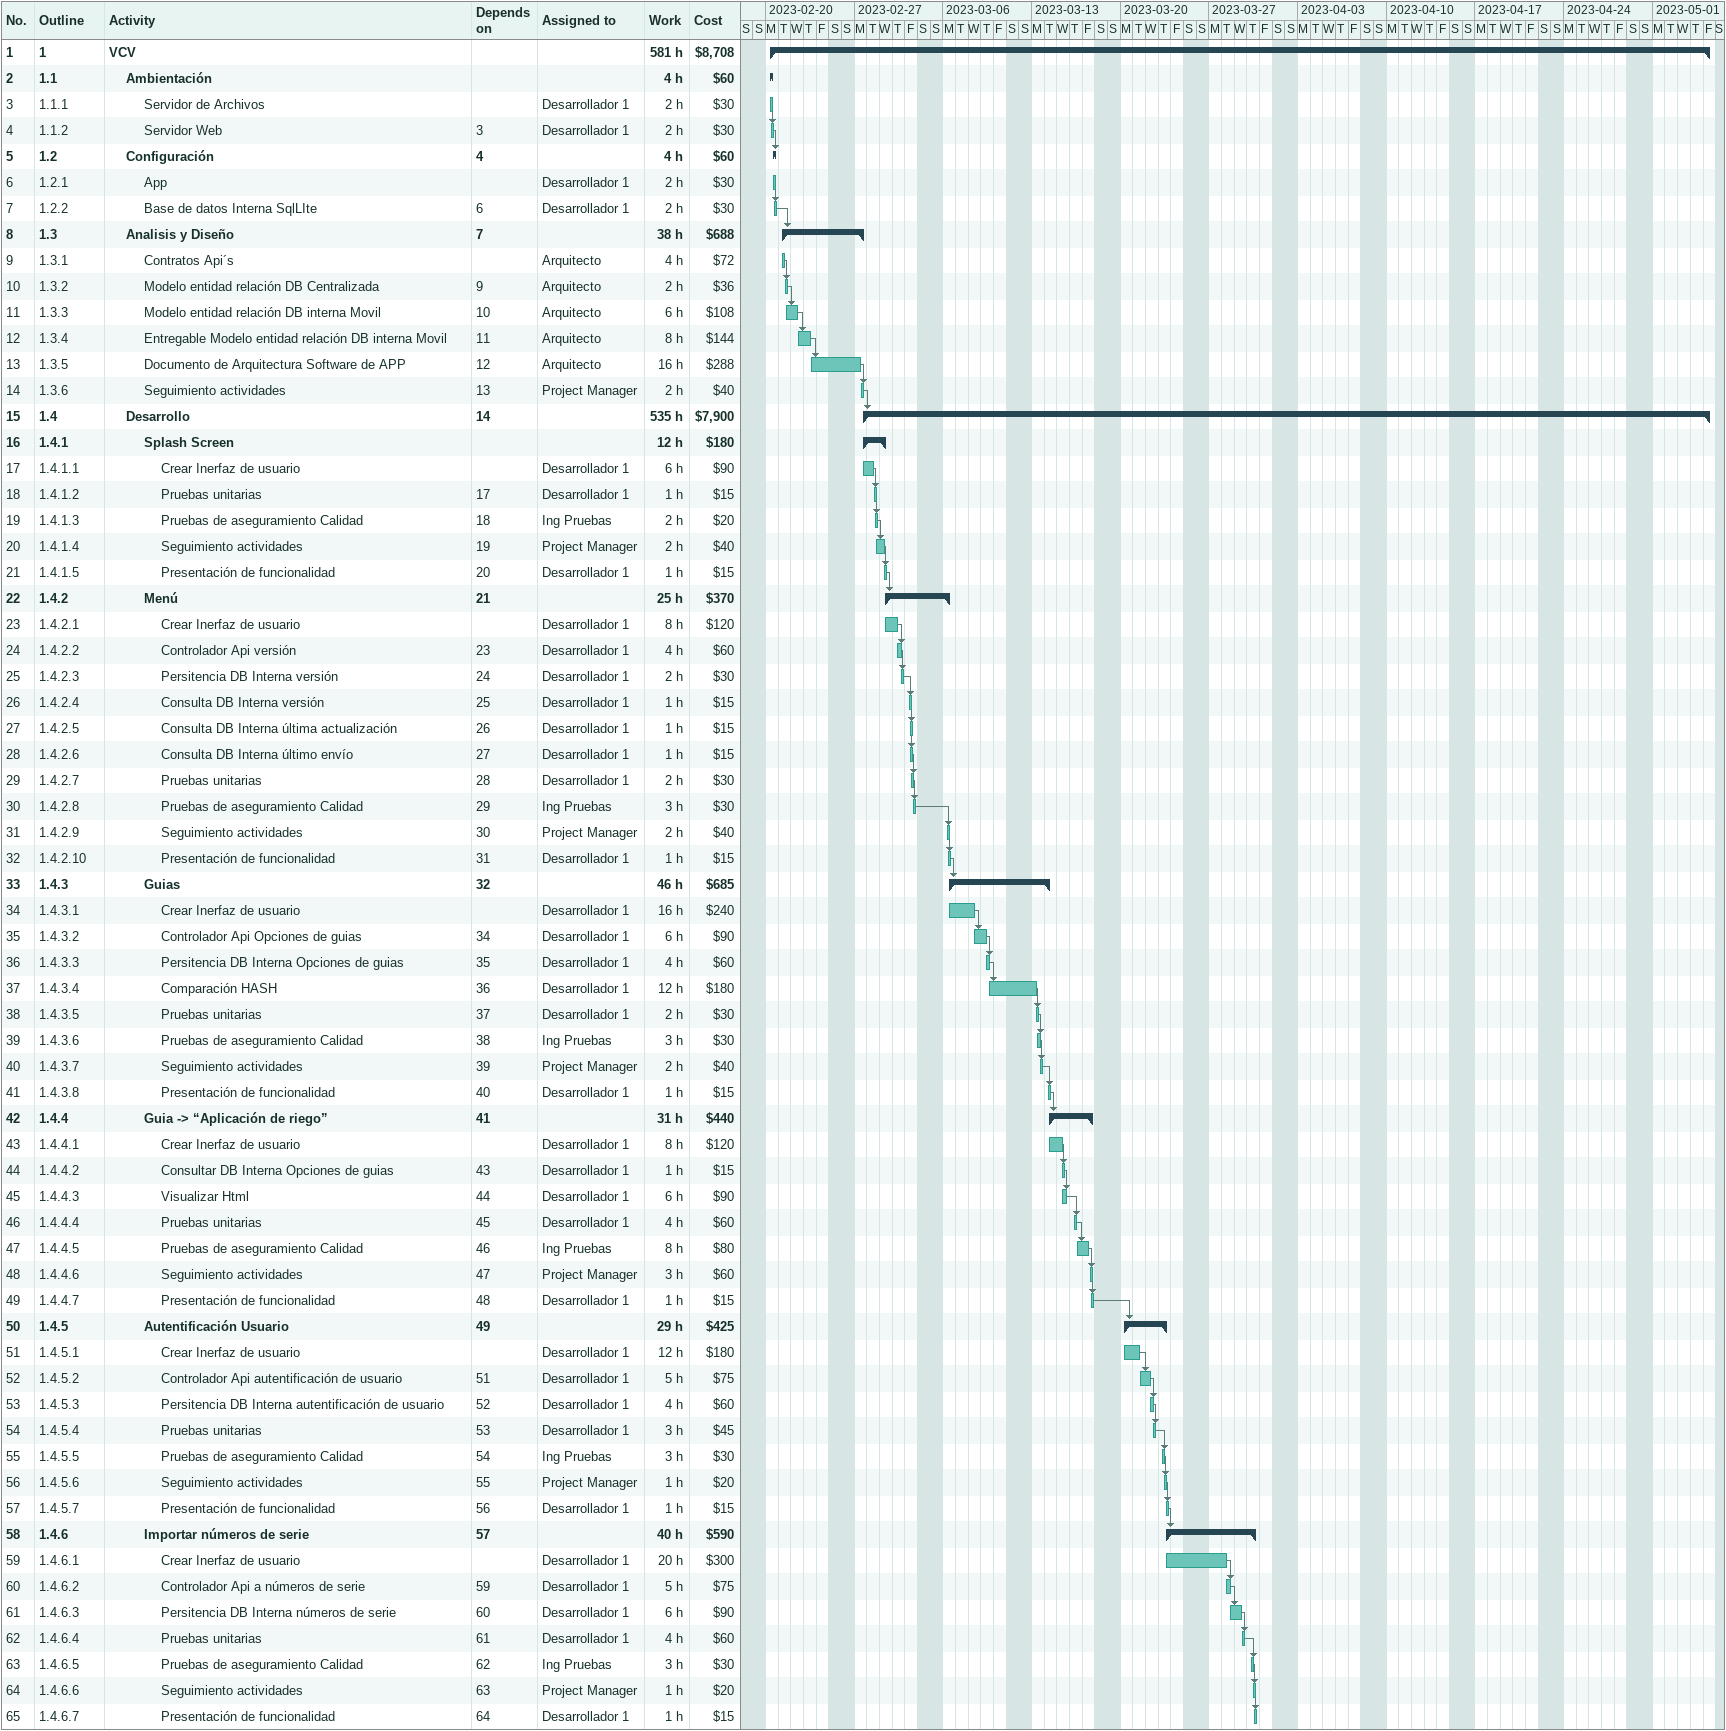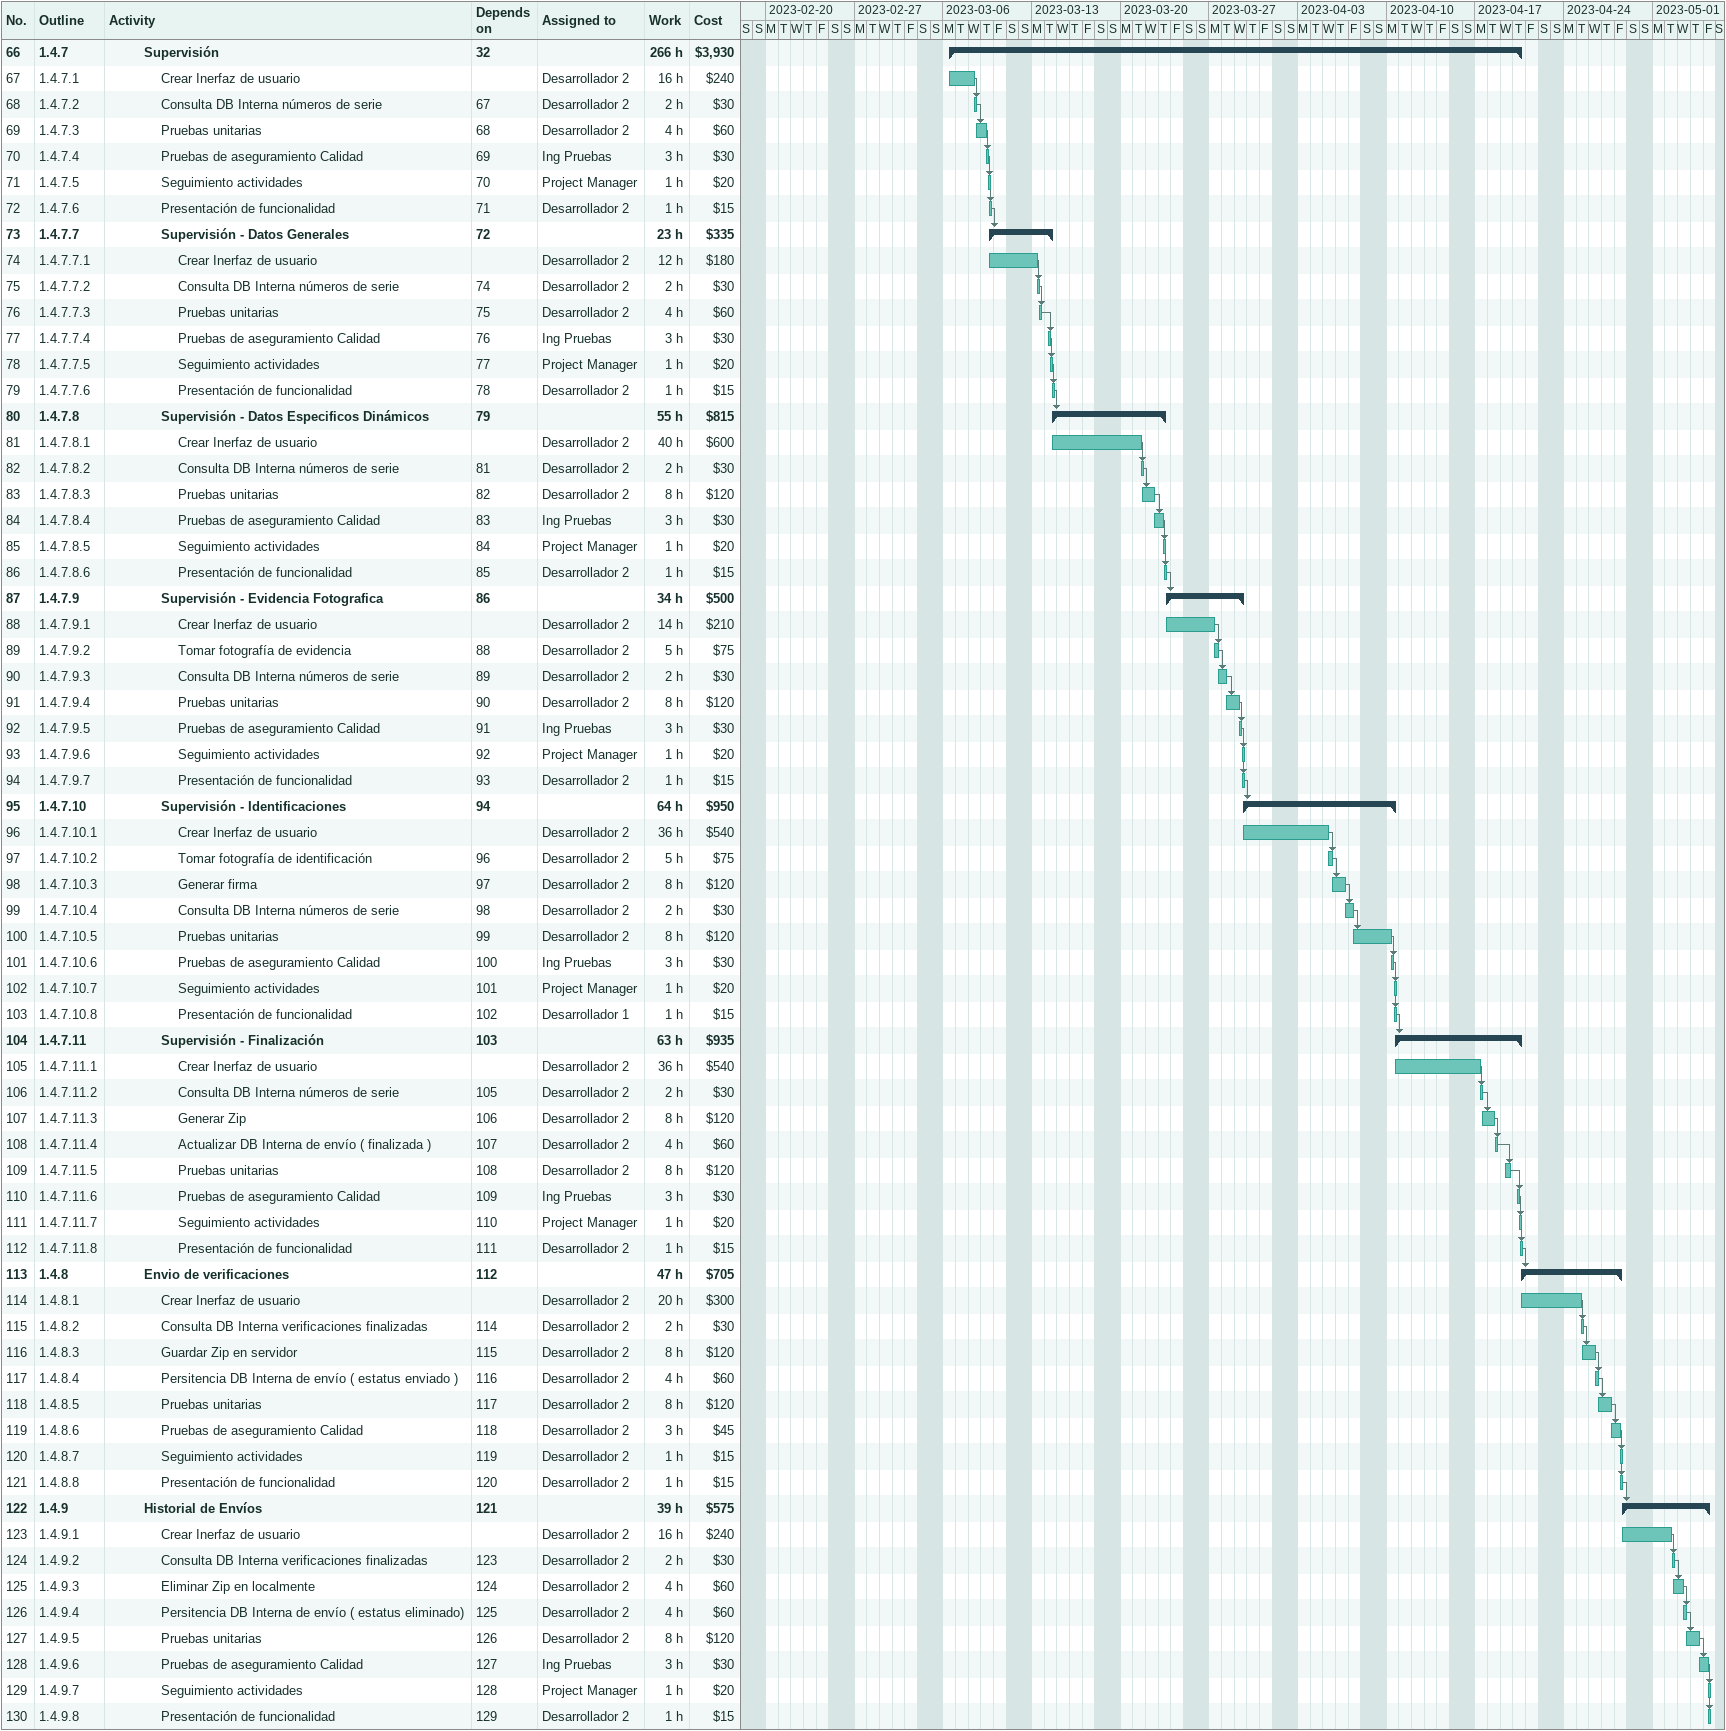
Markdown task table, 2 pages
| ID | WBS | Task | Start | Finish | Predecessors | Resources | Work (h) | Cost ($) |
|---|---|---|---|---|---|---|---|---|
| 1 | 1 | **VCV** | 2023-02-20 | 2023-05-05 |  |  | 581 | 8708 |
| 2 | 1.1 | **Ambientación** | 2023-02-20 | 2023-02-20 |  |  | 4 | 60 |
| 3 | 1.1.1 | Servidor de Archivos | 2023-02-20 | 2023-02-20 |  | Desarrollador 1 | 2 | 30 |
| 4 | 1.1.2 | Servidor Web | 2023-02-20 | 2023-02-20 | 3 | Desarrollador 1 | 2 | 30 |
| 5 | 1.2 | **Configuración** | 2023-02-20 | 2023-02-20 | 4 |  | 4 | 60 |
| 6 | 1.2.1 | App | 2023-02-20 | 2023-02-20 |  | Desarrollador 1 | 2 | 30 |
| 7 | 1.2.2 | Base de datos Interna SqlLIte | 2023-02-20 | 2023-02-20 | 6 | Desarrollador 1 | 2 | 30 |
| 8 | 1.3 | **Analisis y Diseño** | 2023-02-21 | 2023-02-27 | 7 |  | 38 | 688 |
| 9 | 1.3.1 | Contratos Api´s | 2023-02-21 | 2023-02-21 |  | Arquitecto | 4 | 72 |
| 10 | 1.3.2 | Modelo entidad relación DB Centralizada | 2023-02-21 | 2023-02-21 | 9 | Arquitecto | 2 | 36 |
| 11 | 1.3.3 | Modelo entidad relación DB interna Movil | 2023-02-21 | 2023-02-22 | 10 | Arquitecto | 6 | 108 |
| 12 | 1.3.4 | Entregable Modelo entidad relación DB interna Movil | 2023-02-22 | 2023-02-23 | 11 | Arquitecto | 8 | 144 |
| 13 | 1.3.5 | Documento de Arquitectura Software de APP | 2023-02-23 | 2023-02-27 | 12 | Arquitecto | 16 | 288 |
| 14 | 1.3.6 | Seguimiento actividades | 2023-02-27 | 2023-02-27 | 13 | Project Manager | 2 | 40 |
| 15 | 1.4 | **Desarrollo** | 2023-02-27 | 2023-05-05 | 14 |  | 535 | 7900 |
| 16 | 1.4.1 | **Splash Screen** | 2023-02-27 | 2023-03-01 |  |  | 12 | 180 |
| 17 | 1.4.1.1 | Crear Inerfaz de usuario | 2023-02-27 | 2023-02-28 |  | Desarrollador 1 | 6 | 90 |
| 18 | 1.4.1.2 | Pruebas unitarias | 2023-02-28 | 2023-02-28 | 17 | Desarrollador 1 | 1 | 15 |
| 19 | 1.4.1.3 | Pruebas de aseguramiento Calidad | 2023-02-28 | 2023-02-28 | 18 | Ing Pruebas | 2 | 20 |
| 20 | 1.4.1.4 | Seguimiento actividades | 2023-02-28 | 2023-03-01 | 19 | Project Manager | 2 | 40 |
| 21 | 1.4.1.5 | Presentación de funcionalidad | 2023-03-01 | 2023-03-01 | 20 | Desarrollador 1 | 1 | 15 |
| 22 | 1.4.2 | **Menú** | 2023-03-01 | 2023-03-06 | 21 |  | 25 | 370 |
| 23 | 1.4.2.1 | Crear Inerfaz de usuario | 2023-03-01 | 2023-03-02 |  | Desarrollador 1 | 8 | 120 |
| 24 | 1.4.2.2 | Controlador Api versión | 2023-03-02 | 2023-03-02 | 23 | Desarrollador 1 | 4 | 60 |
| 25 | 1.4.2.3 | Persitencia DB Interna versión | 2023-03-02 | 2023-03-02 | 24 | Desarrollador 1 | 2 | 30 |
| 26 | 1.4.2.4 | Consulta DB Interna versión | 2023-03-03 | 2023-03-03 | 25 | Desarrollador 1 | 1 | 15 |
| 27 | 1.4.2.5 | Consulta DB Interna última actualización | 2023-03-03 | 2023-03-03 | 26 | Desarrollador 1 | 1 | 15 |
| 28 | 1.4.2.6 | Consulta DB Interna último envío | 2023-03-03 | 2023-03-03 | 27 | Desarrollador 1 | 1 | 15 |
| 29 | 1.4.2.7 | Pruebas unitarias | 2023-03-03 | 2023-03-03 | 28 | Desarrollador 1 | 2 | 30 |
| 30 | 1.4.2.8 | Pruebas de aseguramiento Calidad | 2023-03-03 | 2023-03-03 | 29 | Ing Pruebas | 3 | 30 |
| 31 | 1.4.2.9 | Seguimiento actividades | 2023-03-06 | 2023-03-06 | 30 | Project Manager | 2 | 40 |
| 32 | 1.4.2.10 | Presentación de funcionalidad | 2023-03-06 | 2023-03-06 | 31 | Desarrollador 1 | 1 | 15 |
| 33 | 1.4.3 | **Guias** | 2023-03-06 | 2023-03-14 | 32 |  | 46 | 685 |
| 34 | 1.4.3.1 | Crear Inerfaz de usuario | 2023-03-06 | 2023-03-08 |  | Desarrollador 1 | 16 | 240 |
| 35 | 1.4.3.2 | Controlador Api Opciones de guias | 2023-03-08 | 2023-03-09 | 34 | Desarrollador 1 | 6 | 90 |
| 36 | 1.4.3.3 | Persitencia DB Interna Opciones de guias | 2023-03-09 | 2023-03-09 | 35 | Desarrollador 1 | 4 | 60 |
| 37 | 1.4.3.4 | Comparación HASH | 2023-03-09 | 2023-03-13 | 36 | Desarrollador 1 | 12 | 180 |
| 38 | 1.4.3.5 | Pruebas unitarias | 2023-03-13 | 2023-03-13 | 37 | Desarrollador 1 | 2 | 30 |
| 39 | 1.4.3.6 | Pruebas de aseguramiento Calidad | 2023-03-13 | 2023-03-13 | 38 | Ing Pruebas | 3 | 30 |
| 40 | 1.4.3.7 | Seguimiento actividades | 2023-03-13 | 2023-03-13 | 39 | Project Manager | 2 | 40 |
| 41 | 1.4.3.8 | Presentación de funcionalidad | 2023-03-14 | 2023-03-14 | 40 | Desarrollador 1 | 1 | 15 |
| 42 | 1.4.4 | **Guia -> “Aplicación de riego”** | 2023-03-14 | 2023-03-17 | 41 |  | 31 | 440 |
| 43 | 1.4.4.1 | Crear Inerfaz de usuario | 2023-03-14 | 2023-03-15 |  | Desarrollador 1 | 8 | 120 |
| 44 | 1.4.4.2 | Consultar DB Interna Opciones de guias | 2023-03-15 | 2023-03-15 | 43 | Desarrollador 1 | 1 | 15 |
| 45 | 1.4.4.3 | Visualizar Html | 2023-03-15 | 2023-03-15 | 44 | Desarrollador 1 | 6 | 90 |
| 46 | 1.4.4.4 | Pruebas unitarias | 2023-03-16 | 2023-03-16 | 45 | Desarrollador 1 | 4 | 60 |
| 47 | 1.4.4.5 | Pruebas de aseguramiento Calidad | 2023-03-16 | 2023-03-17 | 46 | Ing Pruebas | 8 | 80 |
| 48 | 1.4.4.6 | Seguimiento actividades | 2023-03-17 | 2023-03-17 | 47 | Project Manager | 3 | 60 |
| 49 | 1.4.4.7 | Presentación de funcionalidad | 2023-03-17 | 2023-03-17 | 48 | Desarrollador 1 | 1 | 15 |
| 50 | 1.4.5 | **Autentificación Usuario** | 2023-03-20 | 2023-03-23 | 49 |  | 29 | 425 |
| 51 | 1.4.5.1 | Crear Inerfaz de usuario | 2023-03-20 | 2023-03-21 |  | Desarrollador 1 | 12 | 180 |
| 52 | 1.4.5.2 | Controlador Api autentificación de usuario | 2023-03-21 | 2023-03-22 | 51 | Desarrollador 1 | 5 | 75 |
| 53 | 1.4.5.3 | Persitencia DB Interna autentificación de usuario | 2023-03-22 | 2023-03-22 | 52 | Desarrollador 1 | 4 | 60 |
| 54 | 1.4.5.4 | Pruebas unitarias | 2023-03-22 | 2023-03-22 | 53 | Desarrollador 1 | 3 | 45 |
| 55 | 1.4.5.5 | Pruebas de aseguramiento Calidad | 2023-03-23 | 2023-03-23 | 54 | Ing Pruebas | 3 | 30 |
| 56 | 1.4.5.6 | Seguimiento actividades | 2023-03-23 | 2023-03-23 | 55 | Project Manager | 1 | 20 |
| 57 | 1.4.5.7 | Presentación de funcionalidad | 2023-03-23 | 2023-03-23 | 56 | Desarrollador 1 | 1 | 15 |
| 58 | 1.4.6 | **Importar números de serie** | 2023-03-23 | 2023-03-30 | 57 |  | 40 | 590 |
| 59 | 1.4.6.1 | Crear Inerfaz de usuario | 2023-03-23 | 2023-03-28 |  | Desarrollador 1 | 20 | 300 |
| 60 | 1.4.6.2 | Controlador Api a números de serie | 2023-03-28 | 2023-03-28 | 59 | Desarrollador 1 | 5 | 75 |
| 61 | 1.4.6.3 | Persitencia DB Interna números de serie | 2023-03-28 | 2023-03-29 | 60 | Desarrollador 1 | 6 | 90 |
| 62 | 1.4.6.4 | Pruebas unitarias | 2023-03-29 | 2023-03-29 | 61 | Desarrollador 1 | 4 | 60 |
| 63 | 1.4.6.5 | Pruebas de aseguramiento Calidad | 2023-03-30 | 2023-03-30 | 62 | Ing Pruebas | 3 | 30 |
| 64 | 1.4.6.6 | Seguimiento actividades | 2023-03-30 | 2023-03-30 | 63 | Project Manager | 1 | 20 |
| 65 | 1.4.6.7 | Presentación de funcionalidad | 2023-03-30 | 2023-03-30 | 64 | Desarrollador 1 | 1 | 15 |
| 66 | 1.4.7 | **Supervisión** | 2023-03-06 | 2023-04-20 | 32 |  | 266 | 3930 |
| 67 | 1.4.7.1 | Crear Inerfaz de usuario | 2023-03-06 | 2023-03-08 |  | Desarrollador 2 | 16 | 240 |
| 68 | 1.4.7.2 | Consulta DB Interna números de serie | 2023-03-08 | 2023-03-08 | 67 | Desarrollador 2 | 2 | 30 |
| 69 | 1.4.7.3 | Pruebas unitarias | 2023-03-08 | 2023-03-09 | 68 | Desarrollador 2 | 4 | 60 |
| 70 | 1.4.7.4 | Pruebas de aseguramiento Calidad | 2023-03-09 | 2023-03-09 | 69 | Ing Pruebas | 3 | 30 |
| 71 | 1.4.7.5 | Seguimiento actividades | 2023-03-09 | 2023-03-09 | 70 | Project Manager | 1 | 20 |
| 72 | 1.4.7.6 | Presentación de funcionalidad | 2023-03-09 | 2023-03-09 | 71 | Desarrollador 2 | 1 | 15 |
| 73 | 1.4.7.7 | **Supervisión - Datos Generales** | 2023-03-09 | 2023-03-14 | 72 |  | 23 | 335 |
| 74 | 1.4.7.7.1 | Crear Inerfaz de usuario | 2023-03-09 | 2023-03-13 |  | Desarrollador 2 | 12 | 180 |
| 75 | 1.4.7.7.2 | Consulta DB Interna números de serie | 2023-03-13 | 2023-03-13 | 74 | Desarrollador 2 | 2 | 30 |
| 76 | 1.4.7.7.3 | Pruebas unitarias | 2023-03-13 | 2023-03-13 | 75 | Desarrollador 2 | 4 | 60 |
| 77 | 1.4.7.7.4 | Pruebas de aseguramiento Calidad | 2023-03-14 | 2023-03-14 | 76 | Ing Pruebas | 3 | 30 |
| 78 | 1.4.7.7.5 | Seguimiento actividades | 2023-03-14 | 2023-03-14 | 77 | Project Manager | 1 | 20 |
| 79 | 1.4.7.7.6 | Presentación de funcionalidad | 2023-03-14 | 2023-03-14 | 78 | Desarrollador 2 | 1 | 15 |
| 80 | 1.4.7.8 | **Supervisión - Datos Especificos Dinámicos** | 2023-03-14 | 2023-03-23 | 79 |  | 55 | 815 |
| 81 | 1.4.7.8.1 | Crear Inerfaz de usuario | 2023-03-14 | 2023-03-21 |  | Desarrollador 2 | 40 | 600 |
| 82 | 1.4.7.8.2 | Consulta DB Interna números de serie | 2023-03-21 | 2023-03-21 | 81 | Desarrollador 2 | 2 | 30 |
| 83 | 1.4.7.8.3 | Pruebas unitarias | 2023-03-21 | 2023-03-22 | 82 | Desarrollador 2 | 8 | 120 |
| 84 | 1.4.7.8.4 | Pruebas de aseguramiento Calidad | 2023-03-22 | 2023-03-23 | 83 | Ing Pruebas | 3 | 30 |
| 85 | 1.4.7.8.5 | Seguimiento actividades | 2023-03-23 | 2023-03-23 | 84 | Project Manager | 1 | 20 |
| 86 | 1.4.7.8.6 | Presentación de funcionalidad | 2023-03-23 | 2023-03-23 | 85 | Desarrollador 2 | 1 | 15 |
| 87 | 1.4.7.9 | **Supervisión - Evidencia Fotografica** | 2023-03-23 | 2023-03-29 | 86 |  | 34 | 500 |
| 88 | 1.4.7.9.1 | Crear Inerfaz de usuario | 2023-03-23 | 2023-03-27 |  | Desarrollador 2 | 14 | 210 |
| 89 | 1.4.7.9.2 | Tomar fotografía de evidencia | 2023-03-27 | 2023-03-27 | 88 | Desarrollador 2 | 5 | 75 |
| 90 | 1.4.7.9.3 | Consulta DB Interna números de serie | 2023-03-27 | 2023-03-28 | 89 | Desarrollador 2 | 2 | 30 |
| 91 | 1.4.7.9.4 | Pruebas unitarias | 2023-03-28 | 2023-03-29 | 90 | Desarrollador 2 | 8 | 120 |
| 92 | 1.4.7.9.5 | Pruebas de aseguramiento Calidad | 2023-03-29 | 2023-03-29 | 91 | Ing Pruebas | 3 | 30 |
| 93 | 1.4.7.9.6 | Seguimiento actividades | 2023-03-29 | 2023-03-29 | 92 | Project Manager | 1 | 20 |
| 94 | 1.4.7.9.7 | Presentación de funcionalidad | 2023-03-29 | 2023-03-29 | 93 | Desarrollador 2 | 1 | 15 |
| 95 | 1.4.7.10 | **Supervisión - Identificaciones** | 2023-03-29 | 2023-04-10 | 94 |  | 64 | 950 |
| 96 | 1.4.7.10.1 | Crear Inerfaz de usuario | 2023-03-29 | 2023-04-05 |  | Desarrollador 2 | 36 | 540 |
| 97 | 1.4.7.10.2 | Tomar fotografía de identificación | 2023-04-05 | 2023-04-05 | 96 | Desarrollador 2 | 5 | 75 |
| 98 | 1.4.7.10.3 | Generar firma | 2023-04-05 | 2023-04-06 | 97 | Desarrollador 2 | 8 | 120 |
| 99 | 1.4.7.10.4 | Consulta DB Interna números de serie | 2023-04-06 | 2023-04-07 | 98 | Desarrollador 2 | 2 | 30 |
| 100 | 1.4.7.10.5 | Pruebas unitarias | 2023-04-07 | 2023-04-10 | 99 | Desarrollador 2 | 8 | 120 |
| 101 | 1.4.7.10.6 | Pruebas de aseguramiento Calidad | 2023-04-10 | 2023-04-10 | 100 | Ing Pruebas | 3 | 30 |
| 102 | 1.4.7.10.7 | Seguimiento actividades | 2023-04-10 | 2023-04-10 | 101 | Project Manager | 1 | 20 |
| 103 | 1.4.7.10.8 | Presentación de funcionalidad | 2023-04-10 | 2023-04-10 | 102 | Desarrollador 1 | 1 | 15 |
| 104 | 1.4.7.11 | **Supervisión - Finalización** | 2023-04-10 | 2023-04-20 | 103 |  | 63 | 935 |
| 105 | 1.4.7.11.1 | Crear Inerfaz de usuario | 2023-04-10 | 2023-04-17 |  | Desarrollador 2 | 36 | 540 |
| 106 | 1.4.7.11.2 | Consulta DB Interna números de serie | 2023-04-17 | 2023-04-17 | 105 | Desarrollador 2 | 2 | 30 |
| 107 | 1.4.7.11.3 | Generar Zip | 2023-04-17 | 2023-04-18 | 106 | Desarrollador 2 | 8 | 120 |
| 108 | 1.4.7.11.4 | Actualizar DB Interna de envío ( finalizada ) | 2023-04-18 | 2023-04-18 | 107 | Desarrollador 2 | 4 | 60 |
| 109 | 1.4.7.11.5 | Pruebas unitarias | 2023-04-19 | 2023-04-19 | 108 | Desarrollador 2 | 8 | 120 |
| 110 | 1.4.7.11.6 | Pruebas de aseguramiento Calidad | 2023-04-20 | 2023-04-20 | 109 | Ing Pruebas | 3 | 30 |
| 111 | 1.4.7.11.7 | Seguimiento actividades | 2023-04-20 | 2023-04-20 | 110 | Project Manager | 1 | 20 |
| 112 | 1.4.7.11.8 | Presentación de funcionalidad | 2023-04-20 | 2023-04-20 | 111 | Desarrollador 2 | 1 | 15 |
| 113 | 1.4.8 | **Envio de verificaciones** | 2023-04-20 | 2023-04-28 | 112 |  | 47 | 705 |
| 114 | 1.4.8.1 | Crear Inerfaz de usuario | 2023-04-20 | 2023-04-25 |  | Desarrollador 2 | 20 | 300 |
| 115 | 1.4.8.2 | Consulta DB Interna verificaciones finalizadas | 2023-04-25 | 2023-04-25 | 114 | Desarrollador 2 | 2 | 30 |
| 116 | 1.4.8.3 | Guardar Zip en servidor | 2023-04-25 | 2023-04-26 | 115 | Desarrollador 2 | 8 | 120 |
| 117 | 1.4.8.4 | Persitencia DB Interna de envío ( estatus enviado ) | 2023-04-26 | 2023-04-26 | 116 | Desarrollador 2 | 4 | 60 |
| 118 | 1.4.8.5 | Pruebas unitarias | 2023-04-26 | 2023-04-27 | 117 | Desarrollador 2 | 8 | 120 |
| 119 | 1.4.8.6 | Pruebas de aseguramiento Calidad | 2023-04-27 | 2023-04-28 | 118 | Desarrollador 2 | 3 | 45 |
| 120 | 1.4.8.7 | Seguimiento actividades | 2023-04-28 | 2023-04-28 | 119 | Desarrollador 2 | 1 | 15 |
| 121 | 1.4.8.8 | Presentación de funcionalidad | 2023-04-28 | 2023-04-28 | 120 | Desarrollador 2 | 1 | 15 |
| 122 | 1.4.9 | **Historial de Envíos** | 2023-04-28 | 2023-05-05 | 121 |  | 39 | 575 |
| 123 | 1.4.9.1 | Crear Inerfaz de usuario | 2023-04-28 | 2023-05-02 |  | Desarrollador 2 | 16 | 240 |
| 124 | 1.4.9.2 | Consulta DB Interna verificaciones finalizadas | 2023-05-02 | 2023-05-02 | 123 | Desarrollador 2 | 2 | 30 |
| 125 | 1.4.9.3 | Eliminar Zip en localmente | 2023-05-02 | 2023-05-03 | 124 | Desarrollador 2 | 4 | 60 |
| 126 | 1.4.9.4 | Persitencia DB Interna de envío ( estatus eliminado) | 2023-05-03 | 2023-05-03 | 125 | Desarrollador 2 | 4 | 60 |
| 127 | 1.4.9.5 | Pruebas unitarias | 2023-05-03 | 2023-05-04 | 126 | Desarrollador 2 | 8 | 120 |
| 128 | 1.4.9.6 | Pruebas de aseguramiento Calidad | 2023-05-04 | 2023-05-05 | 127 | Ing Pruebas | 3 | 30 |
| 129 | 1.4.9.7 | Seguimiento actividades | 2023-05-05 | 2023-05-05 | 128 | Project Manager | 1 | 20 |
| 130 | 1.4.9.8 | Presentación de funcionalidad | 2023-05-05 | 2023-05-05 | 129 | Desarrollador 2 | 1 | 15 |
